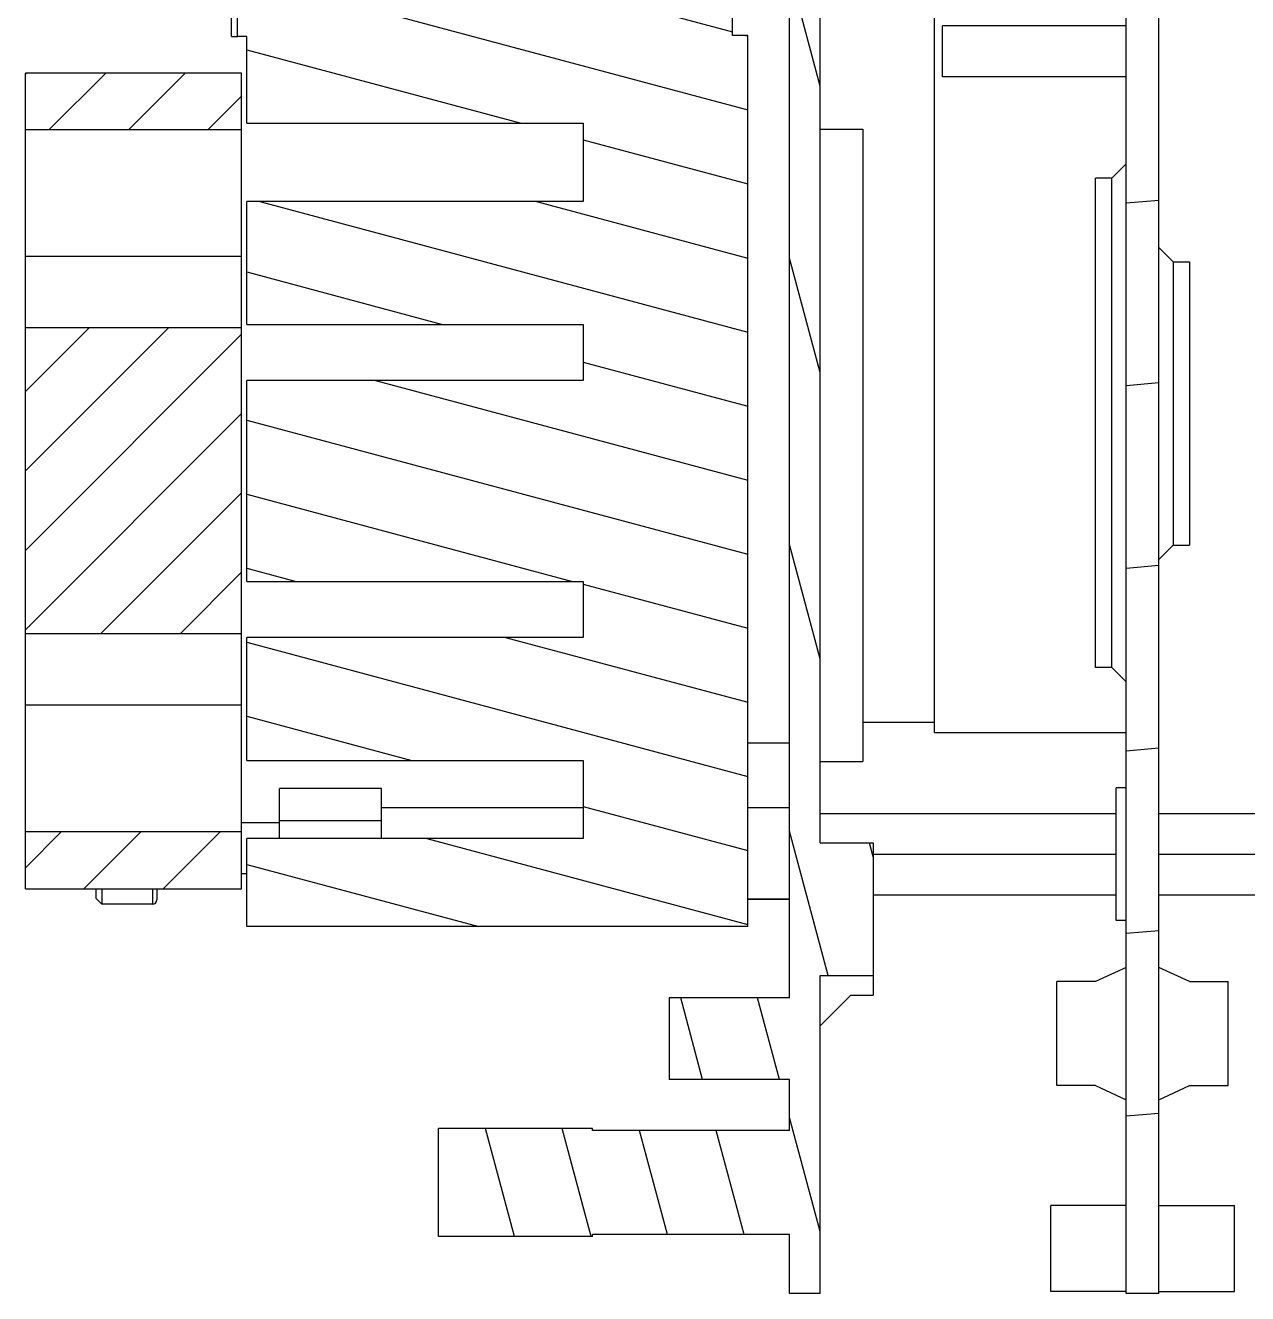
# Model space of a CAD drawing. Header units: millimetres. Extents: x 0 to 594, y 0 to 420.
# Drawn here: x 390.65 to 420.6, y 201.06 to 232.15 of the extents above; entities that cross this region are included whole.
import ezdxf

# ---------------------------------------------------------------- set-up
doc = ezdxf.new("R2010")
doc.units = ezdxf.units.MM
doc.header["$LTSCALE"] = 32.67
doc.layers.get('0').update_dxf_attribs({"linetype": 'CONTINUOUS'})
doc.layers.add('7_ALL_FEATURES', color=7, linetype='CONTINUOUS')
doc.layers.add('AXIS', color=7, linetype='CONTINUOUS')

msp = doc.modelspace()

# ---------------------------------------------------------------- linework, layer by layer
at = {"color": 7, "linetype": 'CONTINUOUS'}
for p, q in [((410.121, 212.106), (410.121, 258.841)), ((409.371, 208.306), (409.371, 254.841)), ((407.971, 231.906), (407.971, 253.731)), ((417.621, 201.056), (417.621, 235.491)), ((418.421, 201.056), (418.421, 235.591)), ((395.696, 231.881), (395.696, 234.039)), ((395.842, 231.881), (395.842, 234.039)), ((396.073, 231.881), (395.842, 231.881)), ((396.073, 229.749), (396.073, 231.881)), ((408.346, 231.906), (407.971, 231.906)), ((408.346, 210.056), (408.346, 231.906)), ((390.646, 210.981), (390.646, 230.981)), ((395.946, 230.981), (390.646, 230.981)), ((395.946, 210.981), (395.946, 230.981)), ((395.946, 229.588), (390.646, 229.588)), ((396.073, 229.749), (404.316, 229.749)), ((404.316, 229.749), (404.316, 227.834)), ((396.073, 224.819), (396.073, 227.834)), ((404.316, 227.834), (396.073, 227.834)), ((395.946, 226.481), (390.646, 226.481)), ((396.073, 224.819), (404.316, 224.819)), ((404.316, 224.819), (404.316, 223.444)), ((395.946, 224.732), (390.646, 224.732)), ((396.073, 218.519), (396.073, 223.444)), ((404.316, 223.444), (396.073, 223.444)), ((396.073, 218.519), (404.316, 218.519)), ((404.316, 218.519), (404.316, 217.144)), ((395.946, 217.23), (390.646, 217.23)), ((396.073, 214.129), (396.073, 217.144)), ((404.316, 217.144), (396.073, 217.144)), ((395.946, 215.481), (390.646, 215.481)), ((396.073, 214.129), (404.316, 214.129)), ((404.316, 214.129), (404.316, 212.214)), ((396.871, 212.214), (396.871, 213.439)), ((399.371, 213.439), (396.871, 213.439)), ((399.371, 212.214), (399.371, 213.439)), ((417.371, 210.206), (417.371, 213.456)), ((417.621, 213.456), (417.371, 213.456)), ((410.121, 212.831), (417.371, 212.831)), ((418.421, 212.831), (420.921, 212.831)), ((395.946, 212.375), (390.646, 212.375)), ((396.871, 212.601), (395.946, 212.601)), ((399.371, 212.645), (396.871, 212.645)), ((396.073, 210.056), (396.073, 212.214)), ((404.316, 212.214), (396.073, 212.214)), ((410.121, 212.106), (411.421, 212.106)), ((411.421, 212.106), (411.421, 208.856)), ((411.421, 211.831), (417.371, 211.831)), ((418.421, 211.831), (420.921, 211.831)), ((396.071, 211.351), (395.946, 211.351)), ((390.646, 210.981), (395.946, 210.981)), ((392.369, 210.981), (392.369, 210.751)), ((392.519, 210.981), (392.519, 210.601)), ((393.762, 210.981), (393.762, 210.601)), ((393.869, 210.981), (393.869, 210.709)), ((411.421, 210.831), (417.371, 210.831)), ((418.421, 210.831), (420.921, 210.831)), ((392.519, 210.601), (392.369, 210.751)), ((393.762, 210.601), (392.519, 210.601)), ((409.371, 210.726), (408.346, 210.726)), ((417.621, 210.206), (417.371, 210.206)), ((408.346, 210.056), (396.073, 210.056)), ((410.121, 201.056), (410.121, 208.856)), ((410.121, 208.856), (411.421, 208.856)), ((406.421, 208.306), (406.421, 206.306)), ((409.371, 208.306), (406.421, 208.306)), ((409.371, 206.306), (406.421, 206.306)), ((409.371, 205.056), (409.371, 206.306)), ((400.771, 202.456), (400.771, 205.106)), ((404.546, 205.106), (400.771, 205.106)), ((404.546, 205.056), (404.546, 205.106)), ((409.371, 205.056), (404.546, 205.056)), ((404.546, 202.456), (400.771, 202.456)), ((404.546, 202.456), (404.546, 202.506)), ((409.371, 202.506), (404.546, 202.506)), ((409.371, 201.056), (409.371, 202.506)), ((410.121, 201.056), (409.371, 201.056)), ((418.421, 201.056), (417.621, 201.056))]:
    msp.add_line(p, q, dxfattribs=at)
at = {"color": 2, "linetype": 'CONTINUOUS'}
for p, q in [((400.336, 234.039), (407.971, 231.993)), ((395.842, 233.428), (408.346, 230.077)), ((410.121, 230.664), (409.371, 233.463)), ((408.295, 231.906), (408.346, 231.892)), ((396.073, 231.55), (402.796, 229.749)), ((390.671, 230.981), (390.646, 230.956)), ((392.618, 230.981), (391.224, 229.588)), ((394.564, 230.981), (393.17, 229.588)), ((395.946, 230.418), (395.116, 229.588)), ((404.316, 229.341), (408.346, 228.262)), ((396.392, 227.834), (408.346, 224.631)), ((403.167, 227.834), (408.346, 226.446)), ((418.421, 227.86), (417.621, 227.79)), ((410.121, 223.642), (409.371, 226.441)), ((396.073, 226.104), (400.869, 224.819)), ((392.207, 224.732), (390.646, 223.171)), ((394.153, 224.732), (390.646, 221.225)), ((395.946, 224.579), (390.646, 219.279)), ((404.316, 223.895), (408.346, 222.815)), ((399.225, 223.444), (408.346, 221)), ((418.421, 223.383), (417.621, 223.313)), ((395.946, 222.633), (390.646, 217.333)), ((396.073, 222.473), (408.346, 219.184)), ((395.946, 220.687), (392.49, 217.23)), ((396.073, 220.658), (404.055, 218.519)), ((410.121, 216.621), (409.371, 219.42)), ((418.421, 218.906), (417.621, 218.836)), ((395.946, 218.741), (394.436, 217.23)), ((396.073, 218.842), (397.28, 218.519)), ((404.316, 218.449), (408.346, 217.369)), ((402.411, 217.144), (408.346, 215.554)), ((396.073, 217.027), (408.346, 213.738)), ((396.073, 215.211), (400.113, 214.129)), ((418.421, 214.429), (417.621, 214.359)), ((404.316, 213.003), (408.346, 211.923)), ((391.527, 212.375), (390.646, 211.494)), ((393.473, 212.375), (392.079, 210.981)), ((395.419, 212.375), (394.025, 210.981)), ((410.32, 208.856), (409.371, 212.398)), ((400.485, 212.214), (408.346, 210.107)), ((411.421, 211.769), (411.331, 212.106)), ((396.073, 211.58), (401.761, 210.056)), ((418.421, 209.952), (417.621, 209.882)), ((407.241, 206.306), (406.705, 208.306)), ((409.122, 206.306), (408.586, 208.306)), ((410.121, 202.578), (409.371, 205.377)), ((418.421, 205.475), (417.621, 205.405)), ((402.628, 202.456), (401.918, 205.106)), ((404.509, 202.456), (403.799, 205.106)), ((406.377, 202.506), (405.694, 205.056)), ((408.259, 202.506), (407.576, 205.056))]:
    msp.add_line(p, q, dxfattribs=at)
at = {"color": 7, "linetype": 'CONTINUOUS'}
msp.add_arc((393.762, 210.709), 0.107, 270, 360, dxfattribs=at)
at = {"layer": '7_ALL_FEATURES', "color": 7, "linetype": 'CONTINUOUS'}
for p, q in [((412.921, 214.816), (412.921, 244.941)), ((413.121, 230.891), (413.121, 232.141)), ((417.621, 232.141), (413.121, 232.141)), ((395.696, 231.881), (395.842, 231.881)), ((417.621, 230.891), (413.121, 230.891)), ((410.121, 229.606), (411.171, 229.606)), ((411.171, 229.606), (411.171, 214.106)), ((417.271, 228.406), (417.621, 228.756)), ((416.871, 216.406), (416.871, 228.406)), ((417.271, 228.406), (416.871, 228.406)), ((417.271, 216.406), (417.271, 228.406)), ((418.771, 226.356), (418.421, 226.706)), ((418.771, 226.356), (418.771, 219.406)), ((418.771, 226.356), (419.171, 226.356)), ((419.171, 226.356), (419.171, 219.406)), ((418.771, 219.406), (418.421, 219.056)), ((418.771, 219.406), (419.171, 219.406)), ((417.271, 216.406), (416.871, 216.406)), ((417.271, 216.406), (417.621, 216.056)), ((412.921, 215.056), (411.171, 215.056)), ((409.371, 214.556), (408.346, 214.556)), ((412.921, 214.816), (417.621, 214.816)), ((410.121, 214.106), (411.171, 214.106)), ((417.621, 209.056), (416.871, 208.706)), ((419.171, 208.706), (418.421, 209.056)), ((411.421, 208.856), (411.421, 208.374)), ((415.921, 206.156), (415.921, 208.706)), ((416.871, 208.706), (415.921, 208.706)), ((419.171, 208.706), (420.121, 208.706)), ((420.121, 206.156), (420.121, 208.706)), ((410.121, 207.624), (410.871, 208.374)), ((410.871, 208.374), (411.421, 208.374)), ((416.871, 206.156), (415.921, 206.156)), ((416.871, 206.156), (417.621, 205.806)), ((418.421, 205.806), (419.171, 206.156)), ((419.171, 206.156), (420.121, 206.156)), ((415.771, 201.106), (415.771, 203.221)), ((417.621, 203.221), (415.771, 203.221)), ((418.421, 203.221), (420.271, 203.221)), ((420.271, 201.106), (420.271, 203.221)), ((417.621, 201.106), (415.771, 201.106)), ((418.421, 201.106), (420.271, 201.106))]:
    msp.add_line(p, q, dxfattribs=at)
at = {"layer": 'AXIS', "color": 7, "linetype": 'CONTINUOUS'}
for p, q in [((399.371, 212.976), (404.316, 212.976)), ((408.346, 212.976), (409.371, 212.976)), ((408.346, 210.726), (409.371, 210.726))]:
    msp.add_line(p, q, dxfattribs=at)

doc.saveas('drawing.dxf')
